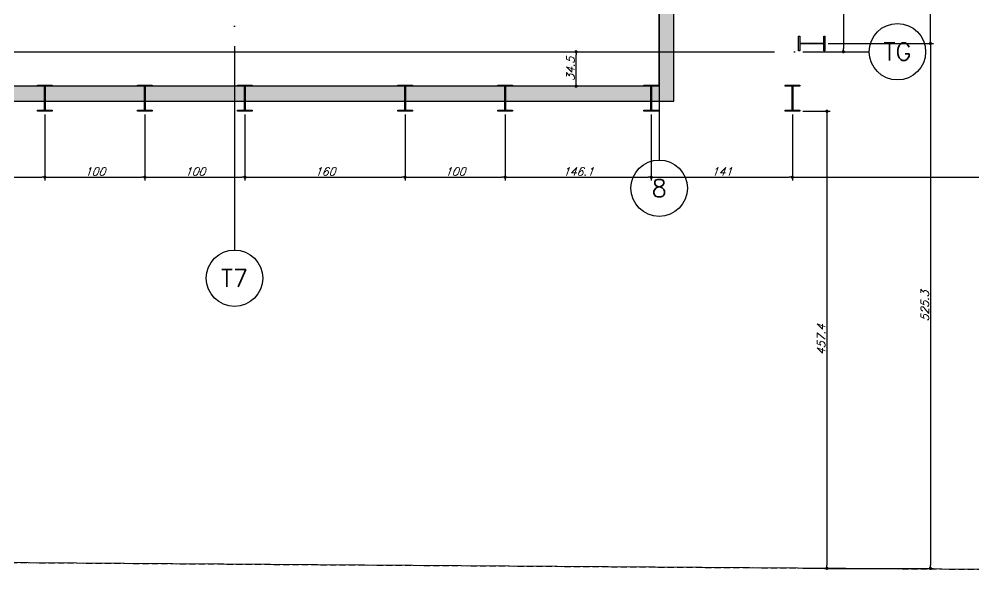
# Model space of a CAD drawing. Header units: millimetres. Extents: x -4281 to 5364, y -2128 to 2372.
# Drawn here: x 2610 to 3565, y -1425 to -852 of the extents above; entities that cross this region are included whole.
import ezdxf
from ezdxf.enums import TextEntityAlignment as Align

# ---------------------------------------------------------------- set-up
doc = ezdxf.new("R2010")
doc.units = ezdxf.units.MM
doc.header["$LTSCALE"] = 50
for name, pattern in [('CONTINUO', [0, 0]), ('DASHED', [0.75, 0.5, -0.25]), ('EIXO', [6.8, 6, -0.4, 0, -0.4])]:
    doc.linetypes.add(name, pattern=pattern)
doc.layers.add('A-DETL-MBND', color=5, linetype='Continuous', lineweight=9)
for name, color, linetype in [('F-COTAS', 106, 'Continuous'), ('F-COTAS_PM', 106, 'Continuous'), ('F-DIVISA', 6, 'Continuous'), ('F-EIXO', 12, 'EIXO'), ('F-PILARES-HACH', 174, 'Continuous'), ('F-PM_EST', 1, 'Continuous'), ('F-SOLIDO-EST', 252, 'Continuous'), ('F-TEXTO', 6, 'Continuous'), ('F-VIGAS', 3, 'Continuous'), ('TG', 7, 'CONTINUO')]:
    doc.layers.add(name, color=color, linetype=linetype)
doc.styles.add('CP-TEXT-INCL', font='romans.shx', dxfattribs={"oblique": 20})
doc.styles.add('ROMANS', font='romans.shx')
doc.dimstyles.new('CP-COTAS-50', dxfattribs={"dimscale": 0.64, "dimtxt": 12.5, "dimasz": 5, "dimexe": 5, "dimexo": 5, "dimgap": 2.5, "dimtad": 1, "dimdec": 1, "dimdsep": 46, "dimtxsty": 'CP-TEXT-INCL', "dimblk1": 'DOT', "dimblk2": 'DOT', "dimsah": 1, "dimcen": 9, "dimclrd": 256, "dimclre": 256, "dimclrt": 256, "dimadec": 0, "dimazin": 0, "dimtfac": 1, "dimtdec": 1, "dimtmove": 2, "dimatfit": 3, "dimldrblk": 'DOT', "dimfxl": 0, "dimtolj": 1, "dimarcsym": 0})

# ---------------------------------------------------------------- blocks, each defined once
blk = doc.blocks.new('*U10')
at = {"layer": 'F-EIXO'}
blk.add_line((0, 0), (0, -2925), dxfattribs=at)
at = {"layer": 'F-TEXTO', "style": 'ROMANS'}
blk.add_attdef('EIXO', text='', height=17.5, rotation=360, dxfattribs=at).set_placement((0, 28.2072), align=Align.MIDDLE_CENTER)
blk = doc.blocks.new('*U5')
at = {"layer": 'F-EIXO'}
blk.add_line((0, 0), (7197, 0), dxfattribs=at)
at = {"layer": 'F-TEXTO', "style": 'ROMANS'}
blk.add_attdef('EIXO', text='', height=17.5, dxfattribs=at).set_placement((-28.2072, 0), align=Align.MIDDLE_CENTER)
blk = doc.blocks.new('*U11')
at = {"layer": 'F-EIXO'}
blk.add_line((0, 0), (0, -2934.72), dxfattribs=at)
at = {"layer": 'F-TEXTO', "style": 'ROMANS'}
blk.add_attdef('EIXO', text='', height=17.5, rotation=360, dxfattribs=at).set_placement((0, 28.21), align=Align.MIDDLE_CENTER)
blk = doc.blocks.new('A$C738E28E5')
at = {"layer": 'F-SOLIDO-EST'}
h = blk.add_hatch(color=256, dxfattribs=at)
h.dxf.hatch_style = 1
h.paths.add_polyline_path([(1781.58, -934.5), (3264.5, -934.5), (3264.5, -275.5), (3249.5, -275.5), (3249.5, -919.5), (1780.63, -919.5), (1544.38, -949.5), (760.5, -949.5), (760.5, -479.5), (645.5, -479.5), (645.5, -498.5), (745.5, -498.5), (745.5, -964.5), (1545.33, -964.5)])
blk = doc.blocks.new('A$C3CB31523')
at = {"layer": 'F-VIGAS'}
for points in [[(645.5, 4501.5), (745.5, 4501.5), (745.5, 4035.5), (1545.33, 4035.5), (1781.58, 4065.5), (3264.5, 4065.5), (3264.5, 4724.5)], [(3249.5, 4724.5), (3249.5, 4080.5), (1780.63, 4080.5), (1544.38, 4050.5), (760.5, 4050.5), (760.5, 4520.5), (645.5, 4520.5)]]:
    blk.add_lwpolyline(points, dxfattribs=at)
at = {"layer": 'F-SOLIDO-EST'}
blk.add_blockref('A$C738E28E5', (0, 5000), dxfattribs=at)
blk = doc.blocks.new('_DOT')
at = {"color": 0, "linetype": 'ByBlock'}
blk.add_line((-0.5, 0), (-1, 0), dxfattribs=at)
at = {"color": 0, "linetype": 'ByBlock', "const_width": 0.5}
blk.add_lwpolyline([(-0.25, 0, 1), (0.25, 0, 1)], format="xyb", close=True, dxfattribs=at)
blk = doc.blocks.new('*D250')
at = {"layer": 'DEFPOINTS', "color": 0, "transparency": 16777216}
for p in [(0, -885), (3166.94, -885), (3175.19, -919.5)]:
    blk.add_point(p, dxfattribs=at)
at = {"layer": 'F-COTAS', "lineweight": -2, "transparency": 16777216}
for p, q in [((3.2, -885), (3170.14, -885)), ((3166.94, -916.3), (3166.94, -888.2)), ((3171.99, -919.5), (3163.74, -919.5))]:
    blk.add_line(p, q, dxfattribs=at)
at = {"layer": 'F-COTAS', "lineweight": -2, "transparency": 16777216, "xscale": 3.2, "yscale": 3.2, "zscale": 3.2}
for p, rotation in [((3166.94, -885), 90), ((3166.94, -919.5), 270)]:
    blk.add_blockref('_DOT', p, dxfattribs=dict(at, rotation=rotation))
at = {"layer": 'F-COTAS', "transparency": 16777216, "insert": (3161.34, -902.25), "char_height": 8, "attachment_point": 5, "rotation": 90, "style": 'CP-TEXT-INCL'}
blk.add_mtext('\\A1;34.5', dxfattribs=at)
blk = doc.blocks.new('*D261')
at = {"layer": 'DEFPOINTS', "color": 0, "transparency": 16777216}
for p in [(3249.5, -745.67), (3249.5, -803.49), (1780.63, -919.5)]:
    blk.add_point(p, dxfattribs=at)
at = {"layer": 'F-COTAS', "lineweight": -2, "transparency": 16777216}
for p, q in [((1780.63, -916.3), (1780.63, -742.47)), ((3249.5, -800.29), (3249.5, -742.47)), ((1783.83, -745.67), (3246.3, -745.67))]:
    blk.add_line(p, q, dxfattribs=at)
at = {"layer": 'F-COTAS', "lineweight": -2, "transparency": 16777216, "xscale": 3.2, "yscale": 3.2, "zscale": 3.2, "rotation": 180}
blk.add_blockref('_DOT', (1780.63, -745.67), dxfattribs=at)
at = {"layer": 'F-COTAS', "lineweight": -2, "transparency": 16777216, "xscale": 3.2, "yscale": 3.2, "zscale": 3.2}
blk.add_blockref('_DOT', (3249.5, -745.67), dxfattribs=at)
at = {"layer": 'F-COTAS', "transparency": 16777216, "insert": (2515.07, -740.07), "char_height": 8, "attachment_point": 5, "style": 'CP-TEXT-INCL'}
blk.add_mtext('\\A1;1468.9', dxfattribs=at)
blk = doc.blocks.new('*D267')
at = {"layer": 'DEFPOINTS', "color": 0, "transparency": 16777216}
for p in [(3405.5, -767.5), (3390.5, -885), (3434.13, -885)]:
    blk.add_point(p, dxfattribs=at)
at = {"layer": 'F-COTAS', "lineweight": -2, "transparency": 16777216}
for p, q in [((3408.7, -767.5), (3437.33, -767.5)), ((3434.13, -770.7), (3434.13, -881.8)), ((3393.7, -885), (3437.33, -885))]:
    blk.add_line(p, q, dxfattribs=at)
at = {"layer": 'F-COTAS', "lineweight": -2, "transparency": 16777216, "xscale": 3.2, "yscale": 3.2, "zscale": 3.2}
for p, rotation in [((3434.13, -767.5), 90), ((3434.13, -885), 270)]:
    blk.add_blockref('_DOT', p, dxfattribs=dict(at, rotation=rotation))
at = {"layer": 'F-COTAS', "transparency": 16777216, "insert": (3428.53, -826.25), "char_height": 8, "attachment_point": 5, "rotation": 90, "style": 'CP-TEXT-INCL'}
blk.add_mtext('\\A1;117.5', dxfattribs=at)
blk = doc.blocks.new('Pilares W Gerdau - W250X38_5-1216230-Térreo')
at = {"layer": 'F-PM_EST'}
for p, q in [((-7.35, 11.98), (-7.35, 13.1)), ((-7.35, 13.1), (7.35, 13.1)), ((-7.35, 13.1), (7.35, 13.1)), ((-7.35, 11.98), (-7.35, 13.1)), ((-0.33, 11.98), (-7.35, 11.98)), ((-0.33, 11.98), (-7.35, 11.98)), ((-0.33, -11.98), (-0.33, 11.98)), ((-0.33, -11.98), (-0.33, 11.98)), ((7.35, 11.98), (0.33, 11.98)), ((0.33, 11.98), (0.33, -11.98)), ((0.33, 11.98), (0.33, -11.98)), ((7.35, 11.98), (0.33, 11.98)), ((7.35, 13.1), (7.35, 11.98)), ((7.35, 13.1), (7.35, 11.98)), ((-7.35, -13.1), (-7.35, -11.98)), ((-7.35, -11.98), (-0.33, -11.98)), ((-7.35, -11.98), (-0.33, -11.98)), ((-7.35, -13.1), (-7.35, -11.98)), ((7.35, -13.1), (-7.35, -13.1)), ((7.35, -13.1), (-7.35, -13.1)), ((0.33, -11.98), (7.35, -11.98)), ((0.33, -11.98), (7.35, -11.98)), ((7.35, -11.98), (7.35, -13.1)), ((7.35, -11.98), (7.35, -13.1))]:
    blk.add_line(p, q, dxfattribs=at)
blk = doc.blocks.new('Pilares W Gerdau - W250X38_5-601070-Térreo')
at = {"layer": 'F-PM_EST'}
for p, q in [((-7.35, 11.98), (-7.35, 13.1)), ((-7.35, 13.1), (7.35, 13.1)), ((-7.35, 13.1), (7.35, 13.1)), ((-7.35, 11.98), (-7.35, 13.1)), ((-0.33, 11.98), (-7.35, 11.98)), ((-0.33, 11.98), (-7.35, 11.98)), ((-0.33, -11.98), (-0.33, 11.98)), ((-0.33, -11.98), (-0.33, 11.98)), ((7.35, 11.98), (0.33, 11.98)), ((0.33, 11.98), (0.33, -11.98)), ((0.33, 11.98), (0.33, -11.98)), ((7.35, 11.98), (0.33, 11.98)), ((7.35, 13.1), (7.35, 11.98)), ((7.35, 13.1), (7.35, 11.98)), ((-7.35, -13.1), (-7.35, -11.98)), ((-7.35, -11.98), (-0.33, -11.98)), ((-7.35, -11.98), (-0.33, -11.98)), ((-7.35, -13.1), (-7.35, -11.98)), ((7.35, -13.1), (-7.35, -13.1)), ((7.35, -13.1), (-7.35, -13.1)), ((0.33, -11.98), (7.35, -11.98)), ((0.33, -11.98), (7.35, -11.98)), ((7.35, -11.98), (7.35, -13.1)), ((7.35, -11.98), (7.35, -13.1))]:
    blk.add_line(p, q, dxfattribs=at)
blk = doc.blocks.new('Pilares W Gerdau - W250X38_5-1257471-Térreo')
at = {"layer": 'F-PM_EST'}
for p, q in [((-7.35, 11.98), (-7.35, 13.1)), ((-7.35, 13.1), (7.35, 13.1)), ((-7.35, 13.1), (7.35, 13.1)), ((-7.35, 11.98), (-7.35, 13.1)), ((-0.33, 11.98), (-7.35, 11.98)), ((-0.33, 11.98), (-7.35, 11.98)), ((-0.33, -11.98), (-0.33, 11.98)), ((-0.33, -11.98), (-0.33, 11.98)), ((7.35, 11.98), (0.33, 11.98)), ((0.33, 11.98), (0.33, -11.98)), ((0.33, 11.98), (0.33, -11.98)), ((7.35, 11.98), (0.33, 11.98)), ((7.35, 13.1), (7.35, 11.98)), ((7.35, 13.1), (7.35, 11.98)), ((-7.35, -13.1), (-7.35, -11.98)), ((-7.35, -11.98), (-0.33, -11.98)), ((-7.35, -11.98), (-0.33, -11.98)), ((-7.35, -13.1), (-7.35, -11.98)), ((7.35, -13.1), (-7.35, -13.1)), ((7.35, -13.1), (-7.35, -13.1)), ((0.33, -11.98), (7.35, -11.98)), ((0.33, -11.98), (7.35, -11.98)), ((7.35, -11.98), (7.35, -13.1)), ((7.35, -11.98), (7.35, -13.1))]:
    blk.add_line(p, q, dxfattribs=at)
blk = doc.blocks.new('*D387')
at = {"layer": 'DEFPOINTS', "color": 0, "transparency": 16777216}
for p in [(2835.97, -944.51), (2995.97, -944.58), (2995.97, -1010.54)]:
    blk.add_point(p, dxfattribs=at)
at = {"layer": 'F-COTAS_PM', "lineweight": -2, "transparency": 16777216}
for p, q in [((2835.97, -947.71), (2835.97, -1013.74)), ((2995.97, -947.78), (2995.97, -1013.74)), ((2839.17, -1010.54), (2992.77, -1010.54))]:
    blk.add_line(p, q, dxfattribs=at)
at = {"layer": 'F-COTAS_PM', "lineweight": -2, "transparency": 16777216, "xscale": 3.2, "yscale": 3.2, "zscale": 3.2, "rotation": 180}
blk.add_blockref('_DOT', (2835.97, -1010.54), dxfattribs=at)
at = {"layer": 'F-COTAS_PM', "lineweight": -2, "transparency": 16777216, "xscale": 3.2, "yscale": 3.2, "zscale": 3.2}
blk.add_blockref('_DOT', (2995.97, -1010.54), dxfattribs=at)
at = {"layer": 'F-COTAS_PM', "transparency": 16777216, "insert": (2915.97, -1004.94), "char_height": 8, "attachment_point": 5, "style": 'CP-TEXT-INCL'}
blk.add_mtext('\\A1;160', dxfattribs=at)
blk = doc.blocks.new('*D388')
at = {"layer": 'DEFPOINTS', "color": 0, "transparency": 16777216}
for p in [(2995.97, -944.58), (3095.97, -944.58), (3095.97, -1010.54)]:
    blk.add_point(p, dxfattribs=at)
at = {"layer": 'F-COTAS_PM', "lineweight": -2, "transparency": 16777216}
for p, q in [((2995.97, -947.78), (2995.97, -1013.74)), ((3095.97, -947.78), (3095.97, -1013.74)), ((2999.17, -1010.54), (3092.77, -1010.54))]:
    blk.add_line(p, q, dxfattribs=at)
at = {"layer": 'F-COTAS_PM', "lineweight": -2, "transparency": 16777216, "xscale": 3.2, "yscale": 3.2, "zscale": 3.2, "rotation": 180}
blk.add_blockref('_DOT', (2995.97, -1010.54), dxfattribs=at)
at = {"layer": 'F-COTAS_PM', "lineweight": -2, "transparency": 16777216, "xscale": 3.2, "yscale": 3.2, "zscale": 3.2}
blk.add_blockref('_DOT', (3095.97, -1010.54), dxfattribs=at)
at = {"layer": 'F-COTAS_PM', "transparency": 16777216, "insert": (3045.97, -1004.94), "char_height": 8, "attachment_point": 5, "style": 'CP-TEXT-INCL'}
blk.add_mtext('\\A1;100', dxfattribs=at)
blk = doc.blocks.new('*D389')
at = {"layer": 'DEFPOINTS', "color": 0, "transparency": 16777216}
for p in [(3095.97, -944.58), (3242.09, -944.58), (3242.09, -1010.54)]:
    blk.add_point(p, dxfattribs=at)
at = {"layer": 'F-COTAS_PM', "lineweight": -2, "transparency": 16777216}
for p, q in [((3095.97, -947.78), (3095.97, -1013.74)), ((3242.09, -947.78), (3242.09, -1013.74)), ((3099.17, -1010.54), (3238.89, -1010.54))]:
    blk.add_line(p, q, dxfattribs=at)
at = {"layer": 'F-COTAS_PM', "lineweight": -2, "transparency": 16777216, "xscale": 3.2, "yscale": 3.2, "zscale": 3.2, "rotation": 180}
blk.add_blockref('_DOT', (3095.97, -1010.54), dxfattribs=at)
at = {"layer": 'F-COTAS_PM', "lineweight": -2, "transparency": 16777216, "xscale": 3.2, "yscale": 3.2, "zscale": 3.2}
blk.add_blockref('_DOT', (3242.09, -1010.54), dxfattribs=at)
at = {"layer": 'F-COTAS_PM', "transparency": 16777216, "insert": (3169.03, -1004.94), "char_height": 8, "attachment_point": 5, "style": 'CP-TEXT-INCL'}
blk.add_mtext('\\A1;146.1', dxfattribs=at)
blk = doc.blocks.new('*D390')
at = {"layer": 'DEFPOINTS', "color": 0, "transparency": 16777216}
for p in [(3242.09, -944.58), (3383.12, -944.52), (3383.12, -1010.54)]:
    blk.add_point(p, dxfattribs=at)
at = {"layer": 'F-COTAS_PM', "lineweight": -2, "transparency": 16777216}
for p, q in [((3242.09, -947.78), (3242.09, -1013.74)), ((3383.12, -947.72), (3383.12, -1013.74)), ((3245.29, -1010.54), (3379.92, -1010.54))]:
    blk.add_line(p, q, dxfattribs=at)
at = {"layer": 'F-COTAS_PM', "lineweight": -2, "transparency": 16777216, "xscale": 3.2, "yscale": 3.2, "zscale": 3.2, "rotation": 180}
blk.add_blockref('_DOT', (3242.09, -1010.54), dxfattribs=at)
at = {"layer": 'F-COTAS_PM', "lineweight": -2, "transparency": 16777216, "xscale": 3.2, "yscale": 3.2, "zscale": 3.2}
blk.add_blockref('_DOT', (3383.12, -1010.54), dxfattribs=at)
at = {"layer": 'F-COTAS_PM', "transparency": 16777216, "insert": (3312.61, -1004.94), "char_height": 8, "attachment_point": 5, "style": 'CP-TEXT-INCL'}
blk.add_mtext('\\A1;141', dxfattribs=at)
blk = doc.blocks.new('*D391')
at = {"layer": 'DEFPOINTS', "color": 0, "transparency": 16777216}
for p in [(3415.55, -757.16), (3521.1, -757.16), (3415.55, -876.78)]:
    blk.add_point(p, dxfattribs=at)
at = {"layer": 'F-COTAS_PM', "lineweight": -2, "transparency": 16777216}
for p, q in [((3418.75, -757.16), (3524.3, -757.16)), ((3521.1, -873.58), (3521.1, -760.36)), ((3418.75, -876.78), (3524.3, -876.78))]:
    blk.add_line(p, q, dxfattribs=at)
at = {"layer": 'F-COTAS_PM', "lineweight": -2, "transparency": 16777216, "xscale": 3.2, "yscale": 3.2, "zscale": 3.2}
for p, rotation in [((3521.1, -757.16), 90), ((3521.1, -876.78), 270)]:
    blk.add_blockref('_DOT', p, dxfattribs=dict(at, rotation=rotation))
at = {"layer": 'F-COTAS_PM', "transparency": 16777216, "insert": (3515.5, -816.97), "char_height": 8, "attachment_point": 5, "rotation": 90, "style": 'CP-TEXT-INCL'}
blk.add_mtext('\\A1;119.6', dxfattribs=at)
blk = doc.blocks.new('*D410')
at = {"layer": 'DEFPOINTS', "color": 0, "transparency": 16777216}
for p in [(2485.97, -944.52), (2635.97, -944.52), (2635.97, -1010.54)]:
    blk.add_point(p, dxfattribs=at)
at = {"layer": 'F-COTAS_PM', "lineweight": -2, "transparency": 16777216}
for p, q in [((2485.97, -947.72), (2485.97, -1013.74)), ((2635.97, -947.72), (2635.97, -1013.74)), ((2489.17, -1010.54), (2632.77, -1010.54))]:
    blk.add_line(p, q, dxfattribs=at)
at = {"layer": 'F-COTAS_PM', "lineweight": -2, "transparency": 16777216, "xscale": 3.2, "yscale": 3.2, "zscale": 3.2, "rotation": 180}
blk.add_blockref('_DOT', (2485.97, -1010.54), dxfattribs=at)
at = {"layer": 'F-COTAS_PM', "lineweight": -2, "transparency": 16777216, "xscale": 3.2, "yscale": 3.2, "zscale": 3.2}
blk.add_blockref('_DOT', (2635.97, -1010.54), dxfattribs=at)
at = {"layer": 'F-COTAS_PM', "transparency": 16777216, "insert": (2560.97, -1004.94), "char_height": 8, "attachment_point": 5, "style": 'CP-TEXT-INCL'}
blk.add_mtext('\\A1;150', dxfattribs=at)
blk = doc.blocks.new('*D411')
at = {"layer": 'DEFPOINTS', "color": 0, "transparency": 16777216}
for p in [(2635.97, -944.52), (2735.97, -944.52), (2735.97, -1010.54)]:
    blk.add_point(p, dxfattribs=at)
at = {"layer": 'F-COTAS_PM', "lineweight": -2, "transparency": 16777216}
for p, q in [((2635.97, -947.72), (2635.97, -1013.74)), ((2735.97, -947.72), (2735.97, -1013.74)), ((2639.17, -1010.54), (2732.77, -1010.54))]:
    blk.add_line(p, q, dxfattribs=at)
at = {"layer": 'F-COTAS_PM', "lineweight": -2, "transparency": 16777216, "xscale": 3.2, "yscale": 3.2, "zscale": 3.2, "rotation": 180}
blk.add_blockref('_DOT', (2635.97, -1010.54), dxfattribs=at)
at = {"layer": 'F-COTAS_PM', "lineweight": -2, "transparency": 16777216, "xscale": 3.2, "yscale": 3.2, "zscale": 3.2}
blk.add_blockref('_DOT', (2735.97, -1010.54), dxfattribs=at)
at = {"layer": 'F-COTAS_PM', "transparency": 16777216, "insert": (2685.97, -1004.94), "char_height": 8, "attachment_point": 5, "style": 'CP-TEXT-INCL'}
blk.add_mtext('\\A1;100', dxfattribs=at)
blk = doc.blocks.new('*D412')
at = {"layer": 'DEFPOINTS', "color": 0, "transparency": 16777216}
for p in [(2735.97, -944.52), (2835.97, -944.51), (2835.97, -1010.54)]:
    blk.add_point(p, dxfattribs=at)
at = {"layer": 'F-COTAS_PM', "lineweight": -2, "transparency": 16777216}
for p, q in [((2735.97, -947.72), (2735.97, -1013.74)), ((2835.97, -947.71), (2835.97, -1013.74)), ((2739.17, -1010.54), (2832.77, -1010.54))]:
    blk.add_line(p, q, dxfattribs=at)
at = {"layer": 'F-COTAS_PM', "lineweight": -2, "transparency": 16777216, "xscale": 3.2, "yscale": 3.2, "zscale": 3.2, "rotation": 180}
blk.add_blockref('_DOT', (2735.97, -1010.54), dxfattribs=at)
at = {"layer": 'F-COTAS_PM', "lineweight": -2, "transparency": 16777216, "xscale": 3.2, "yscale": 3.2, "zscale": 3.2}
blk.add_blockref('_DOT', (2835.97, -1010.54), dxfattribs=at)
at = {"layer": 'F-COTAS_PM', "transparency": 16777216, "insert": (2785.97, -1004.94), "char_height": 8, "attachment_point": 5, "style": 'CP-TEXT-INCL'}
blk.add_mtext('\\A1;100', dxfattribs=at)
blk = doc.blocks.new('*D470')
at = {"layer": 'DEFPOINTS', "color": 0, "transparency": 16777216}
for p in [(3383.12, -944.52), (4169.2, -941.8), (4169.2, -1010.54)]:
    blk.add_point(p, dxfattribs=at)
at = {"layer": 'F-COTAS', "lineweight": -2, "transparency": 16777216}
for p, q in [((3383.12, -947.72), (3383.12, -1013.74)), ((4169.2, -945), (4169.2, -1013.74)), ((3386.32, -1010.54), (4166, -1010.54))]:
    blk.add_line(p, q, dxfattribs=at)
at = {"layer": 'F-COTAS', "lineweight": -2, "transparency": 16777216, "xscale": 3.2, "yscale": 3.2, "zscale": 3.2, "rotation": 180}
blk.add_blockref('_DOT', (3383.12, -1010.54), dxfattribs=at)
at = {"layer": 'F-COTAS', "lineweight": -2, "transparency": 16777216, "xscale": 3.2, "yscale": 3.2, "zscale": 3.2}
blk.add_blockref('_DOT', (4169.2, -1010.54), dxfattribs=at)
at = {"layer": 'F-COTAS', "transparency": 16777216, "insert": (3776.16, -1004.94), "char_height": 8, "attachment_point": 5, "style": 'CP-TEXT-INCL', "bg_fill": 3, "box_fill_scale": 1.1, "bg_fill_color": 256, "bg_fill_true_color": 13158600, "bg_fill_transparency": 0}
blk.add_mtext('\\A1;786.1', dxfattribs=at)
blk = doc.blocks.new('*D471')
at = {"layer": 'DEFPOINTS', "color": 0, "transparency": 16777216}
for p in [(3415.55, -876.78), (3411.9, -1402.03), (3521.1, -1402.03)]:
    blk.add_point(p, dxfattribs=at)
at = {"layer": 'F-COTAS', "lineweight": -2, "transparency": 16777216}
for p, q in [((3418.75, -876.78), (3524.3, -876.78)), ((3521.1, -879.98), (3521.1, -1398.83)), ((3415.1, -1402.03), (3524.3, -1402.03))]:
    blk.add_line(p, q, dxfattribs=at)
at = {"layer": 'F-COTAS', "lineweight": -2, "transparency": 16777216, "xscale": 3.2, "yscale": 3.2, "zscale": 3.2}
for p, rotation in [((3521.1, -876.78), 90), ((3521.1, -1402.03), 270)]:
    blk.add_blockref('_DOT', p, dxfattribs=dict(at, rotation=rotation))
at = {"layer": 'F-COTAS', "transparency": 16777216, "insert": (3515.5, -1139.41), "char_height": 8, "attachment_point": 5, "rotation": 90, "style": 'CP-TEXT-INCL', "bg_fill": 3, "box_fill_scale": 1.1, "bg_fill_color": 256, "bg_fill_true_color": 13158600, "bg_fill_transparency": 0}
blk.add_mtext('\\A1;525.3', dxfattribs=at)
blk = doc.blocks.new('zw$25E5')
at = {"layer": 'TG', "color": 2, "linetype": 'CONTINUO'}
blk.add_polyline3d([(7902.88, 70.62, 0), (114.49, 124.78, 0)], dxfattribs=at)
blk = doc.blocks.new('*D524')
at = {"layer": 'DEFPOINTS', "color": 0, "transparency": 16777216}
for p in [(3390.47, -944.52), (3390.47, -1401.88), (3417.67, -1401.88)]:
    blk.add_point(p, dxfattribs=at)
at = {"layer": 'F-COTAS', "lineweight": -2, "transparency": 16777216}
for p, q in [((3393.67, -944.52), (3420.87, -944.52)), ((3417.67, -947.72), (3417.67, -1398.68)), ((3393.67, -1401.88), (3420.87, -1401.88))]:
    blk.add_line(p, q, dxfattribs=at)
at = {"layer": 'F-COTAS', "lineweight": -2, "transparency": 16777216, "xscale": 3.2, "yscale": 3.2, "zscale": 3.2}
for p, rotation in [((3417.67, -944.52), 90), ((3417.67, -1401.88), 270)]:
    blk.add_blockref('_DOT', p, dxfattribs=dict(at, rotation=rotation))
at = {"layer": 'F-COTAS', "transparency": 16777216, "insert": (3412.07, -1173.2), "char_height": 8, "attachment_point": 5, "rotation": 90, "style": 'CP-TEXT-INCL', "bg_fill": 3, "box_fill_scale": 1.1, "bg_fill_color": 256, "bg_fill_true_color": 13158600, "bg_fill_transparency": 0}
blk.add_mtext('\\A1;457.4', dxfattribs=at)
blk = doc.blocks.new('*D526')
at = {"layer": 'DEFPOINTS', "color": 0, "transparency": 16777216}
for p in [(1565.5, -1389.19), (4157.63, -1407.22), (4157.63, -1507.1)]:
    blk.add_point(p, dxfattribs=at)
at = {"layer": 'F-COTAS', "lineweight": -2, "transparency": 16777216}
for p, q in [((1565.5, -1392.39), (1565.5, -1510.3)), ((4157.63, -1410.42), (4157.63, -1510.3)), ((1568.7, -1507.1), (4154.43, -1507.1))]:
    blk.add_line(p, q, dxfattribs=at)
at = {"layer": 'F-COTAS', "lineweight": -2, "transparency": 16777216, "xscale": 3.2, "yscale": 3.2, "zscale": 3.2, "rotation": 180}
blk.add_blockref('_DOT', (1565.5, -1507.1), dxfattribs=at)
at = {"layer": 'F-COTAS', "lineweight": -2, "transparency": 16777216, "xscale": 3.2, "yscale": 3.2, "zscale": 3.2}
blk.add_blockref('_DOT', (4157.63, -1507.1), dxfattribs=at)
at = {"layer": 'F-COTAS', "transparency": 16777216, "insert": (2861.57, -1501.5), "char_height": 8, "attachment_point": 5, "style": 'CP-TEXT-INCL', "bg_fill": 3, "box_fill_scale": 1.1, "bg_fill_color": 256, "bg_fill_true_color": 13158600, "bg_fill_transparency": 0}
blk.add_mtext('\\A1;2592.1', dxfattribs=at)

msp = doc.modelspace()

# ---------------------------------------------------------------- hatches: boundary and pattern name
at = {"layer": 'F-PILARES-HACH'}
h = msp.add_hatch(dxfattribs=at)
h.set_pattern_fill('ANSI31', color=256, scale=50, style=0)
h.paths.add_polyline_path([(3449, -996.5), (3489, -996.5), (3489, -981.5), (3449, -981.5)], flags=16)

# ---------------------------------------------------------------- linework, layer by layer
at = {"layer": 'F-DIVISA', "color": 4, "linetype": 'DASHED', "ltscale": 0.25, "flags": 128}
msp.add_lwpolyline([(3296.03, 2024.21), (3571.4, 2024.21), (3587.77, 434.4), (4164.42, 438.38), (4170.81, -1407.31), (-3630.75, -1353.06), (-3665.01, 2024.21), (3277.95, 2024.21)], dxfattribs=at)
at = {"layer": 'F-EIXO', "color": 2, "linetype": 'Continuous'}
for centre in [(3250, -1021.57), (2825.5, -1111.64)]:
    msp.add_circle(centre, 28.21, dxfattribs=at)

# ---------------------------------------------------------------- block references
at = {"layer": 'A-DETL-MBND'}
for name, p, rotation in [('Pilares W Gerdau - W250X38_5-1216230-Térreo', (3402.45, -876.78), 90.0000000000001), ('Pilares W Gerdau - W250X38_5-601070-Térreo', (3383.12, -931.42), 180)]:
    msp.add_blockref(name, p, dxfattribs=dict(at, rotation=rotation))
for name, p in [('Pilares W Gerdau - W250X38_5-1257471-Térreo', (2635.97, -931.42)), ('Pilares W Gerdau - W250X38_5-601070-Térreo', (2735.97, -931.42)), ('Pilares W Gerdau - W250X38_5-601070-Térreo', (2835.97, -931.41)), ('Pilares W Gerdau - W250X38_5-601070-Térreo', (2995.97, -931.48)), ('Pilares W Gerdau - W250X38_5-601070-Térreo', (3095.97, -931.48)), ('Pilares W Gerdau - W250X38_5-601070-Térreo', (3242.09, -931.48))]:
    msp.add_blockref(name, p, dxfattribs=at)
at = {"layer": 'F-EIXO', "linetype": 'Continuous'}
for name, p in [('*U11', (3250, 1941.36)), ('*U10', (2825.5, 1841.36)), ('*U5', (-3736.84, -885))]:
    msp.add_blockref(name, p, dxfattribs=at)
at = {"layer": 'F-VIGAS', "linetype": 'Continuous'}
msp.add_blockref('A$C3CB31523', (0, -5000), dxfattribs=at)
at = {"layer": 'TG'}
msp.add_blockref('zw$25E5', (-3745.25, -1477.84), dxfattribs=at)

# ---------------------------------------------------------------- texts
at = {"layer": 'F-TEXTO', "linetype": 'Continuous', "style": 'ROMANS'}
for s, p in [('8', (3250, -1021.57)), ('T7', (2825.5, -1111.64))]:
    msp.add_text(s, height=17.5, dxfattribs=at).set_placement(p, align=Align.MIDDLE_CENTER)

# ---------------------------------------------------------------- dimensions: what is measured, and where the dimension line sits
at = {"layer": 'F-COTAS'}
dim = msp.add_linear_dim(base=(3249.5, -745.67), p1=(1780.63, -919.5), p2=(3249.5, -803.49), dimstyle='CP-COTAS-50', override={"dimfxl": 10}, dxfattribs=at)
dim.commit()
dim.dimension.update_dxf_attribs({"geometry": '*D261', "text_midpoint": (2515.07, -740.07)})
for base, p1, p2, picture, middle in [((3434.13, -885), (3405.5, -767.5), (3390.5, -885), '*D267', (3428.53, -826.25)), ((3166.94, -885), (3175.19, -919.5), (0, -885), '*D250', (3161.34, -902.25))]:
    dim = msp.add_linear_dim(base=base, p1=p1, p2=p2, angle=90, dimstyle='CP-COTAS-50', override={"dimfxl": 10}, dxfattribs=at)
    dim.commit()
    dim.dimension.update_dxf_attribs({"geometry": picture, "text_midpoint": middle})
at = {"layer": 'F-COTAS_PM'}
dim = msp.add_linear_dim(base=(3521.1, -757.16), p1=(3415.55, -876.78), p2=(3415.55, -757.16), angle=90, dimstyle='CP-COTAS-50', override={"dimfxl": 10}, dxfattribs=at)
dim.commit()
dim.dimension.update_dxf_attribs({"geometry": '*D391', "text_midpoint": (3515.5, -816.97)})
for base, p1, p2, picture, middle in [((2635.97, -1010.54), (2485.97, -944.52), (2635.97, -944.52), '*D410', (2560.97, -1004.94)), ((2735.97, -1010.54), (2635.97, -944.52), (2735.97, -944.52), '*D411', (2685.97, -1004.94)), ((2835.97, -1010.54), (2735.97, -944.52), (2835.97, -944.51), '*D412', (2785.97, -1004.94)), ((2995.97, -1010.54), (2835.97, -944.51), (2995.97, -944.58), '*D387', (2915.97, -1004.94)), ((3095.97, -1010.54), (2995.97, -944.58), (3095.97, -944.58), '*D388', (3045.97, -1004.94)), ((3242.09, -1010.54), (3095.97, -944.58), (3242.09, -944.58), '*D389', (3169.03, -1004.94)), ((3383.12, -1010.54), (3242.09, -944.58), (3383.12, -944.52), '*D390', (3312.61, -1004.94))]:
    dim = msp.add_linear_dim(base=base, p1=p1, p2=p2, dimstyle='CP-COTAS-50', override={"dimfxl": 10}, dxfattribs=at)
    dim.commit()
    dim.dimension.update_dxf_attribs({"geometry": picture, "text_midpoint": middle})

# ---------------------------------------------------------------- next in the draw order: dimensions: what is measured, and where the dimension line sits
at = {"layer": 'F-COTAS'}
dim = msp.add_linear_dim(base=(4169.2, -1010.54), p1=(3383.12, -944.52), p2=(4169.2, -941.8), dimstyle='CP-COTAS-50', override={"dimtfill": 1, "dimarcsym": 2}, dxfattribs=at)
dim.commit()
dim.dimension.update_dxf_attribs({"geometry": '*D470', "text_midpoint": (3776.16, -1004.94)})

# ---------------------------------------------------------------- next in the draw order: dimensions: what is measured, and where the dimension line sits
dim = msp.add_linear_dim(base=(3521.0959, -1402.0317), p1=(3415.55, -876.78), p2=(3411.8974, -1402.0317), angle=90, dimstyle='CP-COTAS-50', override={"dimtfill": 1, "dimarcsym": 2}, dxfattribs=at)
dim.commit()
dim.dimension.update_dxf_attribs({"geometry": '*D471', "text_midpoint": (3515.4959, -1139.4059)})

# ---------------------------------------------------------------- next in the draw order: linework, layer by layer
at = {"layer": 'F-EIXO', "color": 2, "linetype": 'Continuous'}
msp.add_circle((3488.16, -885), 28.21, dxfattribs=at)

# ---------------------------------------------------------------- next in the draw order: texts
at = {"layer": 'F-TEXTO', "linetype": 'Continuous', "style": 'ROMANS'}
msp.add_text('TG', height=17.5, dxfattribs=at).set_placement((3488.16, -885), align=Align.MIDDLE_CENTER)

# ---------------------------------------------------------------- next in the draw order: dimensions: what is measured, and where the dimension line sits
at = {"layer": 'F-COTAS'}
dim = msp.add_linear_dim(base=(3417.67, -1401.88), p1=(3390.47, -944.52), p2=(3390.47, -1401.88), angle=90, dimstyle='CP-COTAS-50', override={"dimtfill": 1, "dimarcsym": 2}, dxfattribs=at)
dim.commit()
dim.dimension.update_dxf_attribs({"geometry": '*D524', "text_midpoint": (3412.07, -1173.2)})

# ---------------------------------------------------------------- next in the draw order: dimensions: what is measured, and where the dimension line sits
dim = msp.add_linear_dim(base=(4157.63, -1507.1), p1=(1565.5, -1389.19), p2=(4157.63, -1407.22), dimstyle='CP-COTAS-50', override={"dimtfill": 1, "dimarcsym": 2}, dxfattribs=at)
dim.commit()
dim.dimension.update_dxf_attribs({"geometry": '*D526', "text_midpoint": (2861.57, -1501.5)})

doc.saveas('drawing.dxf')
